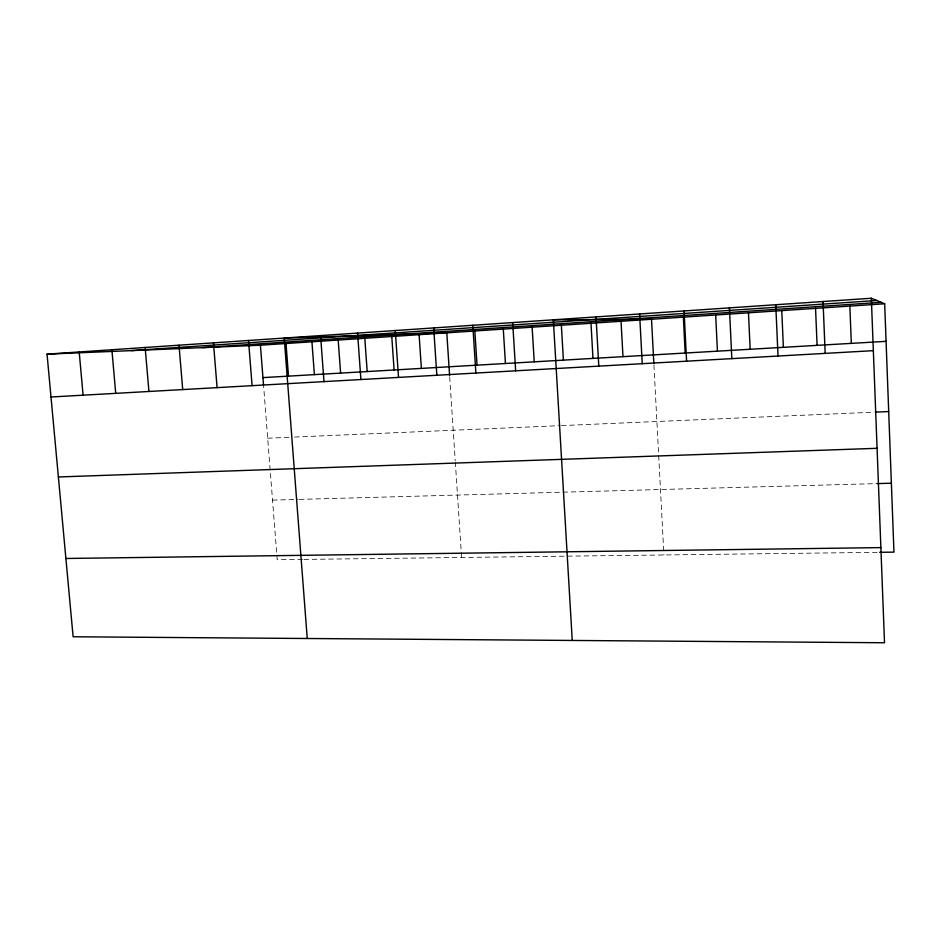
<?xml version="1.0" encoding="UTF-8"?>
<svg xmlns="http://www.w3.org/2000/svg" width="941" height="941" viewBox="0 0 941 941"><rect width="100%" height="100%" fill="white"/><g stroke="black" fill="none" stroke-linecap="round" stroke-linejoin="round"><path stroke-width="0.71" stroke-dasharray="4.71 3.53" d="M267.679 438.2L291.745 437.165M294.604 437.047L559.942 425.661M561.401 425.603L874.271 412.17M272.525 500.118L297.944 499.424M299.367 499.389L877.012 483.603M302.531 559.425L277.195 559.742L263.621 386.292M303.955 559.413L878.212 552.32M449.692 376.906L455.209 460.561M455.315 461.996L461.608 557.46M653.924 365.049L663.923 554.967"/><path stroke-width="1.41" d="M871.342 298.25L884.516 642.75L73.116 636.775L47.05 354.145L871.342 298.25L884.669 303.767L893.95 552.132L879.647 552.308M131.269 350.617L876.777 300.497M202.562 347.641L881.199 302.332M47.05 354.145L260.41 345.218L884.669 303.767M262.939 377.623L886.069 341.348M51.002 396.996L873.354 350.664M875.718 412.111L888.692 411.558M58.377 476.969L877.083 448.304M877.012 483.603L891.374 483.215M65.905 558.484L880.882 547.603M79.197 351.969L83.09 395.185M111.885 349.746L115.719 393.35M145.149 347.488L148.925 391.48M179.002 345.194L182.707 389.574M213.454 342.865L217.089 387.645M248.518 340.489L252.082 385.669M260.41 345.218L263.504 384.845M286.005 343.524L288.499 376.129M307.248 638.504L284.217 338.066L446.787 332.843L449.598 375.459M320.563 335.596L323.975 381.623M311.93 341.795L314.388 374.624M338.195 340.054L340.607 373.095M364.802 338.29L367.178 371.554M357.568 333.09L360.909 379.541M395.267 330.538L398.525 377.412M391.774 336.502L394.103 369.989M419.098 334.678L421.38 368.401M433.683 327.927L436.847 375.259M474.84 330.985L477.04 365.155M472.805 325.28L475.875 373.059M503.294 329.091L505.435 363.508M532.124 327.174L534.217 361.826M512.68 322.575L515.656 370.813M572.246 640.445L553.332 319.822L651.513 319.246L653.854 363.602M561.354 325.233L563.4 360.132M596.029 316.917L598.794 366.131M590.995 323.269L592.983 358.403M621.036 321.269L622.977 356.663M639.598 313.965L642.244 363.685M684.048 310.953L686.589 361.191M683.366 317.129L685.177 353.04M729.428 307.872L731.839 358.639M715.678 314.988L717.43 351.158M748.471 312.812L750.165 349.252M781.759 310.601L783.383 347.323M775.749 304.731L778.031 356.039M815.553 308.354L817.094 345.359M823.046 301.532L825.186 353.381M849.852 306.072L851.323 343.371"/></g></svg>
